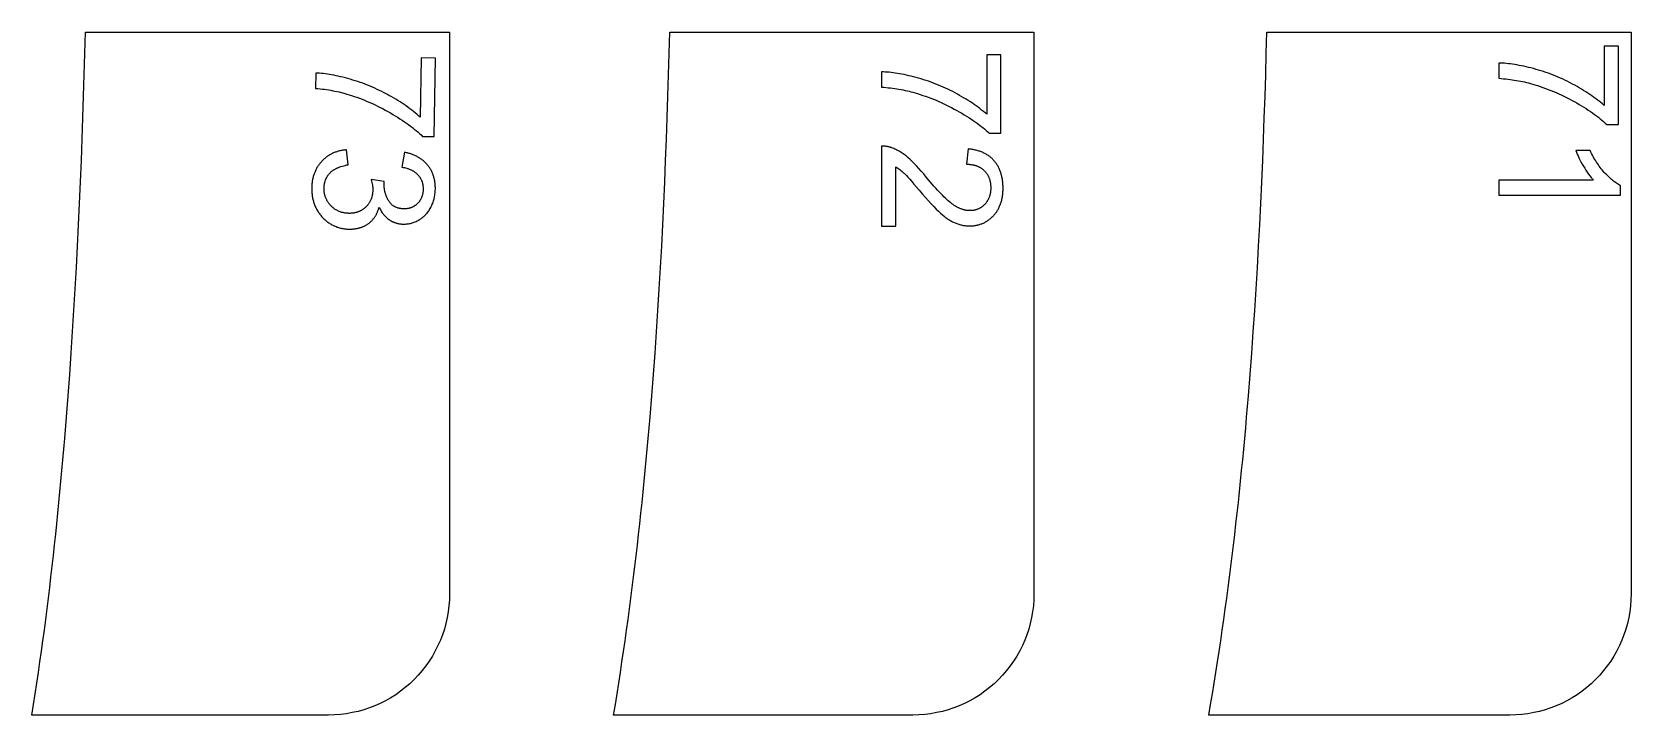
# Model space of a CAD drawing. Extents: x -16189 to 5251, y 3521 to 4024.
# Drawn here: x -15492 to -14832, y 3521 to 3803 of the extents above; entities that cross this region are included whole.
import ezdxf

# ---------------------------------------------------------------- set-up
doc = ezdxf.new("R2010")
doc.units = 0
doc.layers.add('LAYER_03', color=7, linetype='CONTINUOUS')

msp = doc.modelspace()

# ---------------------------------------------------------------- linework, layer by layer
at = {"layer": 'LAYER_03'}
for points in [[(-15369.98, 3521.11), (-15492.48, 3521.11), (-15491.79, 3525.49), (-15491.12, 3529.87), (-15490.46, 3534.26), (-15489.81, 3538.64), (-15489.18, 3543.02), (-15488.57, 3547.41), (-15487.97, 3551.79), (-15487.38, 3556.18), (-15486.81, 3560.57), (-15486.25, 3564.96), (-15485.7, 3569.35), (-15485.17, 3573.74), (-15484.65, 3578.13), (-15484.14, 3582.53), (-15483.65, 3586.92), (-15483.16, 3591.32), (-15482.69, 3595.71), (-15482.23, 3600.11), (-15481.79, 3604.51), (-15481.35, 3608.91), (-15480.93, 3613.31), (-15480.51, 3617.71), (-15480.11, 3622.11), (-15479.72, 3626.51), (-15478.96, 3635.32), (-15478.24, 3644.13), (-15477.56, 3652.94), (-15476.91, 3661.76), (-15476.29, 3670.58), (-15475.71, 3679.4), (-15475.16, 3688.22), (-15474.63, 3697.05), (-15474.14, 3705.88), (-15473.68, 3714.71), (-15473.24, 3723.54), (-15472.83, 3732.37), (-15472.45, 3741.21), (-15472.09, 3750.05), (-15471.75, 3758.89), (-15471.44, 3767.73), (-15471.15, 3776.57), (-15470.88, 3785.42), (-15470.62, 3794.27), (-15470.39, 3803.11), (-15319.98, 3803.11), (-15319.98, 3571.11, -0.414214)], [(-15128.58, 3521.11), (-15252.24, 3521.11), (-15251.51, 3525.49), (-15250.8, 3529.87), (-15250.1, 3534.25), (-15249.42, 3538.63), (-15248.76, 3543.01), (-15248.11, 3547.39), (-15247.47, 3551.77), (-15246.85, 3556.16), (-15246.25, 3560.55), (-15245.66, 3564.93), (-15245.08, 3569.32), (-15244.51, 3573.71), (-15243.96, 3578.1), (-15243.43, 3582.49), (-15242.9, 3586.89), (-15242.39, 3591.28), (-15241.89, 3595.68), (-15241.41, 3600.07), (-15240.93, 3604.47), (-15240.47, 3608.87), (-15240.02, 3613.27), (-15239.58, 3617.67), (-15239.15, 3622.07), (-15238.74, 3626.47), (-15238.33, 3630.87), (-15237.93, 3635.28), (-15237.55, 3639.68), (-15237.17, 3644.09), (-15236.45, 3652.9), (-15235.76, 3661.71), (-15235.11, 3670.53), (-15234.5, 3679.35), (-15233.92, 3688.18), (-15233.37, 3697.01), (-15232.86, 3705.84), (-15232.37, 3714.67), (-15231.92, 3723.5), (-15231.49, 3732.34), (-15231.1, 3741.18), (-15230.73, 3750.02), (-15230.38, 3758.87), (-15230.06, 3767.71), (-15229.76, 3776.56), (-15229.49, 3785.41), (-15229.23, 3794.26), (-15229, 3803.11), (-15078.58, 3803.11), (-15078.58, 3571.11, -0.414214)], [(-14881.95, 3521.11), (-15006.37, 3521.11), (-15005.62, 3525.49), (-15004.89, 3529.86), (-15004.17, 3534.24), (-15003.46, 3538.62), (-15002.77, 3543), (-15002.1, 3547.38), (-15001.44, 3551.76), (-15000.8, 3556.14), (-15000.17, 3560.53), (-14999.56, 3564.92), (-14998.96, 3569.3), (-14998.37, 3573.69), (-14997.8, 3578.08), (-14997.24, 3582.47), (-14996.7, 3586.86), (-14996.16, 3591.26), (-14995.64, 3595.65), (-14995.14, 3600.04), (-14994.65, 3604.44), (-14994.16, 3608.84), (-14993.7, 3613.24), (-14993.24, 3617.64), (-14992.79, 3622.04), (-14992.36, 3626.44), (-14991.94, 3630.84), (-14991.52, 3635.24), (-14991.12, 3639.65), (-14990.73, 3644.05), (-14990.35, 3648.46), (-14989.98, 3652.86), (-14989.27, 3661.68), (-14988.6, 3670.5), (-14987.97, 3679.32), (-14987.37, 3688.15), (-14986.81, 3696.98), (-14986.28, 3705.81), (-14985.78, 3714.64), (-14985.32, 3723.48), (-14984.89, 3732.32), (-14984.48, 3741.16), (-14984.11, 3750), (-14983.76, 3758.85), (-14983.43, 3767.7), (-14983.13, 3776.55), (-14982.86, 3785.4), (-14982.6, 3794.26), (-14982.37, 3803.11), (-14831.95, 3803.11), (-14831.95, 3571.11, -0.414214)]]:
    msp.add_lwpolyline(points, format="xyb", close=True, dxfattribs=at)
for points in [[(-15331.11, 3760.03), (-15326.34, 3759.94), (-15325.78, 3792.28), (-15331.67, 3792.39), (-15332.1, 3767.92), (-15332.76, 3768.51), (-15333.44, 3769.1), (-15334.15, 3769.69), (-15334.87, 3770.27), (-15335.61, 3770.85), (-15336.37, 3771.42), (-15337.15, 3771.99), (-15337.94, 3772.56), (-15338.76, 3773.12), (-15339.6, 3773.68), (-15340.45, 3774.23), (-15341.32, 3774.79), (-15342.22, 3775.33), (-15343.13, 3775.88), (-15344.06, 3776.42), (-15345.01, 3776.95), (-15345.97, 3777.48), (-15346.94, 3777.99), (-15347.91, 3778.49), (-15348.89, 3778.97), (-15349.87, 3779.44), (-15350.86, 3779.89), (-15351.85, 3780.33), (-15352.85, 3780.75), (-15353.85, 3781.16), (-15354.86, 3781.55), (-15355.87, 3781.93), (-15356.89, 3782.29), (-15357.91, 3782.64), (-15358.94, 3782.97), (-15359.97, 3783.29), (-15361, 3783.59), (-15362.03, 3783.88), (-15363.04, 3784.15), (-15364.03, 3784.4), (-15365.01, 3784.64), (-15365.96, 3784.85), (-15366.9, 3785.06), (-15367.81, 3785.24), (-15368.71, 3785.41), (-15369.59, 3785.56), (-15370.45, 3785.7), (-15371.29, 3785.82), (-15372.11, 3785.92), (-15372.91, 3786), (-15373.7, 3786.07), (-15374.46, 3786.12), (-15375.21, 3786.15), (-15375.32, 3779.85), (-15374.39, 3779.77), (-15373.47, 3779.67), (-15372.56, 3779.56), (-15371.67, 3779.45), (-15370.78, 3779.32), (-15369.9, 3779.19), (-15369.03, 3779.04), (-15368.17, 3778.88), (-15367.32, 3778.72), (-15366.47, 3778.54), (-15365.64, 3778.35), (-15364.82, 3778.15), (-15364.01, 3777.95), (-15363.2, 3777.73), (-15362.41, 3777.5), (-15360.52, 3776.91), (-15359.42, 3776.55), (-15358.32, 3776.17), (-15357.23, 3775.77), (-15356.14, 3775.36), (-15355.06, 3774.93), (-15353.98, 3774.48), (-15352.9, 3774.02), (-15351.83, 3773.54), (-15350.76, 3773.04), (-15349.7, 3772.53), (-15348.64, 3772), (-15347.58, 3771.46), (-15346.53, 3770.89), (-15345.48, 3770.31), (-15344.44, 3769.72), (-15343.41, 3769.11), (-15342.41, 3768.51), (-15341.43, 3767.9), (-15340.48, 3767.3), (-15339.56, 3766.69), (-15338.66, 3766.09), (-15337.78, 3765.48), (-15336.94, 3764.88), (-15336.12, 3764.27), (-15335.32, 3763.67), (-15334.56, 3763.06), (-15333.81, 3762.45), (-15333.1, 3761.85), (-15332.41, 3761.24), (-15331.75, 3760.63)], [(-15096.98, 3761.28), (-15092.21, 3761.28), (-15092.21, 3793.63), (-15098.11, 3793.63), (-15098.11, 3769.16), (-15098.78, 3769.74), (-15099.47, 3770.32), (-15100.19, 3770.89), (-15100.92, 3771.46), (-15101.67, 3772.02), (-15102.44, 3772.58), (-15103.23, 3773.14), (-15104.03, 3773.69), (-15104.86, 3774.24), (-15105.7, 3774.79), (-15106.57, 3775.33), (-15107.45, 3775.86), (-15108.36, 3776.4), (-15109.28, 3776.92), (-15110.22, 3777.45), (-15111.18, 3777.97), (-15112.15, 3778.48), (-15113.13, 3778.97), (-15114.11, 3779.45), (-15115.09, 3779.92), (-15116.08, 3780.37), (-15117.08, 3780.8), (-15118.08, 3781.22), (-15119.08, 3781.63), (-15120.09, 3782.02), (-15121.1, 3782.39), (-15122.12, 3782.75), (-15123.14, 3783.1), (-15124.17, 3783.43), (-15125.2, 3783.74), (-15126.24, 3784.04), (-15127.28, 3784.32), (-15128.32, 3784.59), (-15129.33, 3784.84), (-15130.33, 3785.08), (-15131.3, 3785.3), (-15132.26, 3785.5), (-15133.2, 3785.69), (-15134.12, 3785.86), (-15135.02, 3786.01), (-15135.9, 3786.15), (-15136.76, 3786.27), (-15137.6, 3786.37), (-15138.43, 3786.46), (-15139.23, 3786.53), (-15140.02, 3786.58), (-15140.78, 3786.62), (-15141.53, 3786.64), (-15141.53, 3780.34), (-15140.6, 3780.27), (-15139.68, 3780.19), (-15138.77, 3780.1), (-15137.87, 3780), (-15136.98, 3779.89), (-15136.1, 3779.77), (-15135.23, 3779.63), (-15134.36, 3779.49), (-15133.51, 3779.34), (-15132.66, 3779.18), (-15131.83, 3779), (-15131, 3778.82), (-15130.19, 3778.63), (-15129.38, 3778.42), (-15128.58, 3778.21), (-15126.68, 3777.66), (-15125.58, 3777.31), (-15124.47, 3776.95), (-15123.37, 3776.57), (-15122.28, 3776.18), (-15121.19, 3775.77), (-15120.1, 3775.34), (-15119.02, 3774.9), (-15117.94, 3774.43), (-15116.86, 3773.96), (-15115.79, 3773.46), (-15114.72, 3772.95), (-15113.65, 3772.42), (-15112.59, 3771.88), (-15111.53, 3771.32), (-15110.48, 3770.74), (-15109.44, 3770.16), (-15108.43, 3769.57), (-15107.44, 3768.98), (-15106.48, 3768.39), (-15105.54, 3767.8), (-15104.63, 3767.21), (-15103.75, 3766.62), (-15102.89, 3766.03), (-15102.06, 3765.44), (-15101.26, 3764.85), (-15100.48, 3764.26), (-15099.73, 3763.66), (-15099, 3763.07), (-15098.3, 3762.47), (-15097.63, 3761.88)], [(-14841.95, 3764.94), (-14837.17, 3764.94), (-14837.17, 3797.28), (-14843.07, 3797.28), (-14843.07, 3772.81), (-14843.74, 3773.39), (-14844.44, 3773.97), (-14845.15, 3774.54), (-14845.88, 3775.11), (-14846.63, 3775.68), (-14847.4, 3776.24), (-14848.19, 3776.8), (-14849, 3777.35), (-14849.82, 3777.9), (-14850.67, 3778.44), (-14851.53, 3778.98), (-14852.42, 3779.52), (-14853.32, 3780.05), (-14854.24, 3780.58), (-14855.18, 3781.1), (-14856.14, 3781.62), (-14857.11, 3782.13), (-14858.09, 3782.63), (-14859.07, 3783.11), (-14860.05, 3783.57), (-14861.05, 3784.02), (-14862.04, 3784.46), (-14863.04, 3784.88), (-14864.04, 3785.28), (-14865.05, 3785.67), (-14866.07, 3786.05), (-14867.08, 3786.41), (-14868.11, 3786.75), (-14869.13, 3787.08), (-14870.17, 3787.4), (-14871.2, 3787.69), (-14872.25, 3787.98), (-14873.28, 3788.25), (-14874.29, 3788.5), (-14875.29, 3788.74), (-14876.27, 3788.96), (-14877.22, 3789.16), (-14878.16, 3789.34), (-14879.08, 3789.51), (-14879.98, 3789.67), (-14880.86, 3789.8), (-14881.72, 3789.92), (-14882.57, 3790.03), (-14883.39, 3790.11), (-14884.19, 3790.18), (-14884.98, 3790.24), (-14885.75, 3790.28), (-14886.49, 3790.3), (-14886.49, 3783.99), (-14885.56, 3783.92), (-14884.64, 3783.84), (-14883.73, 3783.75), (-14882.83, 3783.65), (-14881.94, 3783.54), (-14881.06, 3783.42), (-14880.19, 3783.29), (-14879.33, 3783.15), (-14878.47, 3783), (-14877.63, 3782.83), (-14876.79, 3782.66), (-14875.97, 3782.48), (-14875.15, 3782.28), (-14874.34, 3782.08), (-14873.54, 3781.86), (-14871.65, 3781.31), (-14870.54, 3780.97), (-14869.44, 3780.61), (-14868.34, 3780.23), (-14867.24, 3779.83), (-14866.15, 3779.42), (-14865.06, 3779), (-14863.98, 3778.55), (-14862.9, 3778.09), (-14861.82, 3777.61), (-14860.75, 3777.12), (-14859.68, 3776.61), (-14858.62, 3776.08), (-14857.55, 3775.54), (-14856.5, 3774.97), (-14855.44, 3774.4), (-14854.4, 3773.81), (-14853.39, 3773.22), (-14852.4, 3772.64), (-14851.44, 3772.05), (-14850.51, 3771.46), (-14849.6, 3770.87), (-14848.72, 3770.28), (-14847.86, 3769.69), (-14847.03, 3769.1), (-14846.22, 3768.51), (-14845.45, 3767.91), (-14844.69, 3767.32), (-14843.97, 3766.73), (-14843.27, 3766.13), (-14842.59, 3765.54)], [(-15362.57, 3754.47), (-15362.95, 3754.44), (-15363.34, 3754.39), (-15363.72, 3754.34), (-15364.09, 3754.29), (-15364.46, 3754.22), (-15364.83, 3754.15), (-15365.19, 3754.07), (-15365.55, 3753.98), (-15365.9, 3753.89), (-15366.25, 3753.79), (-15366.6, 3753.68), (-15366.93, 3753.56), (-15367.27, 3753.44), (-15367.6, 3753.31), (-15367.93, 3753.17), (-15368.25, 3753.02), (-15368.57, 3752.87), (-15368.88, 3752.71), (-15369.19, 3752.54), (-15369.5, 3752.37), (-15369.8, 3752.18), (-15370.09, 3751.99), (-15370.38, 3751.8), (-15370.67, 3751.59), (-15370.95, 3751.38), (-15371.23, 3751.16), (-15371.5, 3750.93), (-15371.77, 3750.7), (-15372.04, 3750.46), (-15372.3, 3750.21), (-15372.56, 3749.95), (-15372.81, 3749.69), (-15373.05, 3749.42), (-15373.29, 3749.15), (-15373.52, 3748.87), (-15373.75, 3748.58), (-15373.96, 3748.3), (-15374.17, 3748), (-15374.37, 3747.71), (-15374.56, 3747.41), (-15374.75, 3747.1), (-15374.93, 3746.79), (-15375.1, 3746.48), (-15375.26, 3746.16), (-15375.41, 3745.84), (-15375.56, 3745.51), (-15375.7, 3745.17), (-15375.83, 3744.84), (-15375.96, 3744.5), (-15376.07, 3744.15), (-15376.18, 3743.8), (-15376.29, 3743.45), (-15376.38, 3743.09), (-15376.47, 3742.72), (-15376.55, 3742.35), (-15376.62, 3741.98), (-15376.68, 3741.6), (-15376.74, 3741.22), (-15376.79, 3740.83), (-15376.83, 3740.44), (-15376.86, 3740.05), (-15376.89, 3739.65), (-15376.91, 3739.24), (-15376.92, 3738.84), (-15376.92, 3738.38), (-15376.91, 3737.93), (-15376.9, 3737.49), (-15376.88, 3737.05), (-15376.84, 3736.62), (-15376.8, 3736.19), (-15376.75, 3735.76), (-15376.69, 3735.34), (-15376.62, 3734.93), (-15376.55, 3734.52), (-15376.46, 3734.11), (-15376.37, 3733.71), (-15376.26, 3733.31), (-15376.15, 3732.92), (-15376.03, 3732.54), (-15375.9, 3732.15), (-15375.76, 3731.78), (-15375.61, 3731.4), (-15375.45, 3731.04), (-15375.28, 3730.67), (-15375.11, 3730.32), (-15374.92, 3729.96), (-15374.73, 3729.61), (-15374.52, 3729.27), (-15374.31, 3728.93), (-15374.09, 3728.6), (-15373.86, 3728.27), (-15373.62, 3727.94), (-15373.37, 3727.62), (-15373.12, 3727.31), (-15372.85, 3727), (-15372.58, 3726.69), (-15372.3, 3726.39), (-15372.01, 3726.11), (-15371.72, 3725.83), (-15371.43, 3725.55), (-15371.13, 3725.29), (-15370.83, 3725.04), (-15370.52, 3724.8), (-15370.21, 3724.56), (-15369.9, 3724.34), (-15369.58, 3724.12), (-15369.26, 3723.92), (-15368.94, 3723.72), (-15368.61, 3723.53), (-15368.27, 3723.36), (-15367.93, 3723.19), (-15367.59, 3723.03), (-15367.25, 3722.88), (-15366.9, 3722.74), (-15366.54, 3722.6), (-15366.18, 3722.48), (-15365.82, 3722.37), (-15365.45, 3722.26), (-15365.08, 3722.17), (-15364.71, 3722.08), (-15364.33, 3722.01), (-15363.95, 3721.94), (-15363.56, 3721.88), (-15363.17, 3721.83), (-15362.78, 3721.79), (-15362.38, 3721.76), (-15361.97, 3721.74), (-15361.57, 3721.73), (-15360.97, 3721.73), (-15360.38, 3721.75), (-15360.09, 3721.76), (-15359.81, 3721.78), (-15359.53, 3721.81), (-15359.25, 3721.84), (-15358.97, 3721.88), (-15358.7, 3721.92), (-15358.43, 3721.96), (-15358.16, 3722.02), (-15357.9, 3722.07), (-15357.64, 3722.13), (-15357.38, 3722.2), (-15357.12, 3722.27), (-15356.87, 3722.34), (-15356.62, 3722.42), (-15356.38, 3722.5), (-15356.13, 3722.59), (-15355.9, 3722.69), (-15355.66, 3722.79), (-15355.43, 3722.89), (-15355.2, 3723), (-15354.97, 3723.11), (-15354.74, 3723.23), (-15354.52, 3723.35), (-15354.31, 3723.48), (-15354.09, 3723.62), (-15353.88, 3723.75), (-15353.67, 3723.9), (-15353.47, 3724.04), (-15353.26, 3724.19), (-15353.07, 3724.35), (-15352.87, 3724.51), (-15352.68, 3724.67), (-15352.5, 3724.84), (-15352.32, 3725.01), (-15352.14, 3725.19), (-15351.97, 3725.37), (-15351.8, 3725.55), (-15351.64, 3725.74), (-15351.48, 3725.93), (-15351.32, 3726.12), (-15351.17, 3726.32), (-15351.02, 3726.53), (-15350.88, 3726.73), (-15350.74, 3726.94), (-15350.61, 3727.16), (-15350.48, 3727.38), (-15350.35, 3727.6), (-15350.23, 3727.83), (-15350.11, 3728.06), (-15350, 3728.29), (-15349.89, 3728.53), (-15349.79, 3728.77), (-15349.69, 3729.02), (-15349.59, 3729.27), (-15349.5, 3729.52), (-15349.41, 3729.78), (-15349.33, 3730.04), (-15349.25, 3730.31), (-15349.17, 3730.58), (-15349.1, 3730.85), (-15348.91, 3730.43), (-15348.71, 3730.02), (-15348.5, 3729.62), (-15348.28, 3729.24), (-15348.05, 3728.87), (-15347.81, 3728.51), (-15347.57, 3728.16), (-15347.44, 3728), (-15347.31, 3727.83), (-15347.18, 3727.67), (-15347.05, 3727.51), (-15346.92, 3727.36), (-15346.78, 3727.2), (-15346.64, 3727.06), (-15346.5, 3726.91), (-15346.36, 3726.77), (-15346.21, 3726.63), (-15346.06, 3726.49), (-15345.91, 3726.36), (-15345.76, 3726.23), (-15345.61, 3726.11), (-15345.45, 3725.98), (-15345.29, 3725.86), (-15345.13, 3725.75), (-15344.97, 3725.63), (-15344.8, 3725.52), (-15344.64, 3725.42), (-15344.47, 3725.31), (-15344.3, 3725.21), (-15344.13, 3725.12), (-15343.96, 3725.03), (-15343.79, 3724.94), (-15343.61, 3724.85), (-15343.44, 3724.77), (-15343.26, 3724.69), (-15343.09, 3724.61), (-15342.91, 3724.54), (-15342.73, 3724.47), (-15342.55, 3724.4), (-15342.37, 3724.34), (-15342.19, 3724.28), (-15342, 3724.23), (-15341.82, 3724.17), (-15341.63, 3724.12), (-15341.44, 3724.08), (-15341.26, 3724.04), (-15341.07, 3724), (-15340.87, 3723.96), (-15340.68, 3723.93), (-15340.49, 3723.9), (-15340.29, 3723.87), (-15340.1, 3723.85), (-15339.9, 3723.83), (-15339.5, 3723.81), (-15339.1, 3723.79), (-15338.68, 3723.79), (-15338.26, 3723.81), (-15337.84, 3723.84), (-15337.42, 3723.88), (-15337.01, 3723.93), (-15336.59, 3724.01), (-15336.19, 3724.09), (-15335.78, 3724.19), (-15335.38, 3724.31), (-15334.98, 3724.43), (-15334.58, 3724.58), (-15334.18, 3724.73), (-15333.79, 3724.9), (-15333.4, 3725.09), (-15333.01, 3725.29), (-15332.63, 3725.5), (-15332.44, 3725.62), (-15332.25, 3725.73), (-15332.07, 3725.85), (-15331.88, 3725.97), (-15331.7, 3726.1), (-15331.52, 3726.23), (-15331.35, 3726.36), (-15331.17, 3726.49), (-15331, 3726.63), (-15330.84, 3726.77), (-15330.67, 3726.92), (-15330.51, 3727.06), (-15330.35, 3727.21), (-15330.19, 3727.37), (-15330.03, 3727.52), (-15329.88, 3727.68), (-15329.73, 3727.85), (-15329.58, 3728.02), (-15329.43, 3728.19), (-15329.29, 3728.36), (-15329.01, 3728.71), (-15328.74, 3729.08), (-15328.47, 3729.46), (-15328.22, 3729.86), (-15327.98, 3730.27), (-15327.75, 3730.69), (-15327.53, 3731.12), (-15327.32, 3731.55), (-15327.13, 3731.99), (-15326.95, 3732.43), (-15326.79, 3732.88), (-15326.63, 3733.34), (-15326.5, 3733.8), (-15326.37, 3734.27), (-15326.26, 3734.74), (-15326.16, 3735.22), (-15326.08, 3735.7), (-15326.01, 3736.18), (-15325.95, 3736.68), (-15325.91, 3737.18), (-15325.88, 3737.68), (-15325.86, 3738.19), (-15325.86, 3738.56), (-15325.86, 3738.92), (-15325.87, 3739.28), (-15325.89, 3739.64), (-15325.92, 3739.99), (-15325.95, 3740.34), (-15325.98, 3740.69), (-15326.03, 3741.03), (-15326.08, 3741.37), (-15326.13, 3741.71), (-15326.2, 3742.04), (-15326.27, 3742.37), (-15326.35, 3742.69), (-15326.43, 3743.01), (-15326.52, 3743.33), (-15326.62, 3743.65), (-15326.72, 3743.96), (-15326.83, 3744.26), (-15326.95, 3744.56), (-15327.07, 3744.86), (-15327.2, 3745.16), (-15327.34, 3745.45), (-15327.48, 3745.74), (-15327.64, 3746.02), (-15327.79, 3746.3), (-15327.96, 3746.58), (-15328.13, 3746.85), (-15328.31, 3747.12), (-15328.49, 3747.39), (-15328.68, 3747.65), (-15328.88, 3747.91), (-15329.08, 3748.16), (-15329.29, 3748.41), (-15329.51, 3748.66), (-15329.73, 3748.9), (-15329.96, 3749.13), (-15330.19, 3749.36), (-15330.43, 3749.58), (-15330.67, 3749.8), (-15330.92, 3750.01), (-15331.17, 3750.22), (-15331.43, 3750.42), (-15331.7, 3750.61), (-15331.97, 3750.8), (-15332.25, 3750.99), (-15332.53, 3751.16), (-15332.82, 3751.34), (-15333.11, 3751.5), (-15333.41, 3751.67), (-15333.71, 3751.82), (-15334.02, 3751.97), (-15334.34, 3752.12), (-15334.66, 3752.26), (-15334.99, 3752.4), (-15335.32, 3752.52), (-15335.65, 3752.65), (-15336, 3752.77), (-15336.35, 3752.88), (-15336.7, 3752.99), (-15337.06, 3753.09), (-15337.42, 3753.18), (-15337.79, 3753.28), (-15338.55, 3753.44), (-15339.75, 3747.33), (-15339.2, 3747.22), (-15338.66, 3747.11), (-15338.15, 3746.98), (-15337.65, 3746.84), (-15337.41, 3746.77), (-15337.17, 3746.69), (-15336.93, 3746.61), (-15336.7, 3746.52), (-15336.48, 3746.43), (-15336.26, 3746.34), (-15336.04, 3746.25), (-15335.83, 3746.15), (-15335.63, 3746.05), (-15335.42, 3745.94), (-15335.22, 3745.84), (-15335.03, 3745.73), (-15334.84, 3745.61), (-15334.66, 3745.49), (-15334.48, 3745.37), (-15334.3, 3745.25), (-15334.13, 3745.12), (-15333.96, 3744.99), (-15333.8, 3744.86), (-15333.64, 3744.72), (-15333.49, 3744.58), (-15333.34, 3744.44), (-15333.2, 3744.29), (-15333.06, 3744.14), (-15332.92, 3743.99), (-15332.79, 3743.83), (-15332.66, 3743.68), (-15332.54, 3743.52), (-15332.42, 3743.36), (-15332.31, 3743.19), (-15332.2, 3743.02), (-15332.09, 3742.86), (-15331.99, 3742.69), (-15331.9, 3742.51), (-15331.81, 3742.34), (-15331.72, 3742.16), (-15331.64, 3741.98), (-15331.56, 3741.8), (-15331.48, 3741.61), (-15331.41, 3741.43), (-15331.35, 3741.24), (-15331.29, 3741.05), (-15331.23, 3740.86), (-15331.18, 3740.66), (-15331.14, 3740.46), (-15331.09, 3740.26), (-15331.05, 3740.06), (-15331.02, 3739.86), (-15330.99, 3739.65), (-15330.97, 3739.44), (-15330.95, 3739.23), (-15330.93, 3739.01), (-15330.92, 3738.8), (-15330.91, 3738.58), (-15330.91, 3738.36), (-15330.91, 3738.14), (-15330.92, 3737.91), (-15330.93, 3737.69), (-15330.94, 3737.47), (-15330.96, 3737.26), (-15330.98, 3737.04), (-15331.01, 3736.83), (-15331.04, 3736.62), (-15331.08, 3736.42), (-15331.12, 3736.21), (-15331.16, 3736.01), (-15331.21, 3735.82), (-15331.27, 3735.62), (-15331.32, 3735.43), (-15331.38, 3735.24), (-15331.45, 3735.05), (-15331.52, 3734.87), (-15331.6, 3734.69), (-15331.67, 3734.51), (-15331.76, 3734.33), (-15331.84, 3734.16), (-15331.94, 3733.99), (-15332.03, 3733.82), (-15332.13, 3733.65), (-15332.24, 3733.49), (-15332.35, 3733.33), (-15332.46, 3733.17), (-15332.58, 3733.02), (-15332.7, 3732.86), (-15332.82, 3732.71), (-15332.95, 3732.57), (-15333.09, 3732.42), (-15333.23, 3732.28), (-15333.37, 3732.14), (-15333.51, 3732.01), (-15333.66, 3731.88), (-15333.81, 3731.76), (-15333.96, 3731.64), (-15334.11, 3731.52), (-15334.27, 3731.41), (-15334.42, 3731.3), (-15334.58, 3731.2), (-15334.75, 3731.1), (-15334.91, 3731.01), (-15335.08, 3730.92), (-15335.24, 3730.84), (-15335.41, 3730.76), (-15335.59, 3730.68), (-15335.76, 3730.61), (-15335.94, 3730.55), (-15336.12, 3730.48), (-15336.3, 3730.43), (-15336.48, 3730.38), (-15336.67, 3730.33), (-15336.86, 3730.28), (-15337.05, 3730.24), (-15337.24, 3730.21), (-15337.43, 3730.18), (-15337.63, 3730.15), (-15337.83, 3730.13), (-15338.03, 3730.12), (-15338.23, 3730.1), (-15338.44, 3730.1), (-15338.65, 3730.09), (-15338.86, 3730.1), (-15339.12, 3730.1), (-15339.38, 3730.12), (-15339.63, 3730.14), (-15339.89, 3730.16), (-15340.13, 3730.19), (-15340.37, 3730.23), (-15340.61, 3730.28), (-15340.84, 3730.33), (-15341.07, 3730.38), (-15341.3, 3730.44), (-15341.52, 3730.51), (-15341.73, 3730.59), (-15341.94, 3730.67), (-15342.15, 3730.75), (-15342.35, 3730.84), (-15342.55, 3730.94), (-15342.74, 3731.05), (-15342.93, 3731.16), (-15343.11, 3731.27), (-15343.29, 3731.4), (-15343.47, 3731.53), (-15343.64, 3731.66), (-15343.81, 3731.8), (-15343.97, 3731.95), (-15344.13, 3732.1), (-15344.28, 3732.26), (-15344.43, 3732.42), (-15344.57, 3732.6), (-15344.71, 3732.77), (-15344.85, 3732.96), (-15344.98, 3733.14), (-15345.11, 3733.34), (-15345.23, 3733.54), (-15345.35, 3733.74), (-15345.46, 3733.94), (-15345.57, 3734.14), (-15345.68, 3734.35), (-15345.78, 3734.56), (-15345.88, 3734.76), (-15345.97, 3734.97), (-15346.06, 3735.18), (-15346.15, 3735.39), (-15346.23, 3735.61), (-15346.31, 3735.82), (-15346.38, 3736.04), (-15346.45, 3736.26), (-15346.52, 3736.48), (-15346.58, 3736.7), (-15346.64, 3736.92), (-15346.69, 3737.14), (-15346.74, 3737.37), (-15346.79, 3737.6), (-15346.83, 3737.82), (-15346.87, 3738.05), (-15346.9, 3738.28), (-15346.93, 3738.52), (-15346.96, 3738.75), (-15346.98, 3738.99), (-15347.01, 3739.46), (-15347.03, 3739.94), (-15347.03, 3740.43), (-15347.02, 3740.53), (-15347.02, 3740.63), (-15347, 3740.86), (-15346.98, 3741.13), (-15346.94, 3741.42), (-15352.31, 3742.19), (-15352.17, 3741.55), (-15352.04, 3740.94), (-15351.93, 3740.36), (-15351.84, 3739.81), (-15351.78, 3739.28), (-15351.75, 3739.02), (-15351.74, 3738.78), (-15351.72, 3738.53), (-15351.71, 3738.3), (-15351.71, 3738.07), (-15351.71, 3737.85), (-15351.72, 3737.59), (-15351.73, 3737.33), (-15351.75, 3737.07), (-15351.77, 3736.81), (-15351.8, 3736.56), (-15351.83, 3736.31), (-15351.87, 3736.06), (-15351.92, 3735.82), (-15351.97, 3735.58), (-15352.02, 3735.34), (-15352.08, 3735.11), (-15352.15, 3734.87), (-15352.22, 3734.65), (-15352.29, 3734.42), (-15352.37, 3734.2), (-15352.46, 3733.98), (-15352.55, 3733.76), (-15352.65, 3733.55), (-15352.75, 3733.34), (-15352.86, 3733.13), (-15352.98, 3732.93), (-15353.09, 3732.73), (-15353.22, 3732.53), (-15353.35, 3732.33), (-15353.48, 3732.14), (-15353.62, 3731.95), (-15353.77, 3731.77), (-15353.92, 3731.58), (-15354.07, 3731.4), (-15354.24, 3731.22), (-15354.4, 3731.05), (-15354.57, 3730.88), (-15354.75, 3730.71), (-15354.93, 3730.55), (-15355.11, 3730.4), (-15355.29, 3730.25), (-15355.48, 3730.1), (-15355.67, 3729.96), (-15355.86, 3729.83), (-15356.06, 3729.7), (-15356.26, 3729.57), (-15356.46, 3729.46), (-15356.66, 3729.34), (-15356.87, 3729.24), (-15357.08, 3729.14), (-15357.29, 3729.04), (-15357.51, 3728.95), (-15357.72, 3728.86), (-15357.94, 3728.78), (-15358.17, 3728.71), (-15358.39, 3728.64), (-15358.62, 3728.58), (-15358.86, 3728.52), (-15359.09, 3728.47), (-15359.33, 3728.42), (-15359.57, 3728.38), (-15359.81, 3728.34), (-15360.06, 3728.31), (-15360.31, 3728.29), (-15360.56, 3728.27), (-15360.81, 3728.25), (-15361.07, 3728.24), (-15361.33, 3728.24), (-15361.59, 3728.24), (-15361.87, 3728.25), (-15362.14, 3728.26), (-15362.41, 3728.28), (-15362.68, 3728.31), (-15362.94, 3728.34), (-15363.2, 3728.37), (-15363.46, 3728.42), (-15363.71, 3728.46), (-15363.97, 3728.52), (-15364.21, 3728.58), (-15364.46, 3728.64), (-15364.7, 3728.71), (-15364.95, 3728.79), (-15365.18, 3728.87), (-15365.42, 3728.96), (-15365.65, 3729.06), (-15365.88, 3729.16), (-15366.11, 3729.26), (-15366.33, 3729.37), (-15366.55, 3729.49), (-15366.77, 3729.62), (-15366.98, 3729.74), (-15367.19, 3729.88), (-15367.4, 3730.02), (-15367.61, 3730.17), (-15367.81, 3730.32), (-15368.01, 3730.48), (-15368.21, 3730.64), (-15368.4, 3730.81), (-15368.59, 3730.98), (-15368.78, 3731.16), (-15368.97, 3731.35), (-15369.15, 3731.54), (-15369.32, 3731.74), (-15369.49, 3731.93), (-15369.66, 3732.13), (-15369.82, 3732.33), (-15369.97, 3732.53), (-15370.11, 3732.74), (-15370.25, 3732.95), (-15370.39, 3733.16), (-15370.51, 3733.37), (-15370.64, 3733.59), (-15370.75, 3733.81), (-15370.86, 3734.03), (-15370.97, 3734.25), (-15371.07, 3734.48), (-15371.16, 3734.71), (-15371.25, 3734.94), (-15371.33, 3735.17), (-15371.4, 3735.41), (-15371.47, 3735.65), (-15371.53, 3735.89), (-15371.59, 3736.13), (-15371.64, 3736.38), (-15371.69, 3736.63), (-15371.73, 3736.88), (-15371.76, 3737.14), (-15371.79, 3737.39), (-15371.81, 3737.65), (-15371.83, 3737.91), (-15371.84, 3738.18), (-15371.84, 3738.44), (-15371.84, 3738.71), (-15371.83, 3738.94), (-15371.82, 3739.16), (-15371.81, 3739.39), (-15371.79, 3739.61), (-15371.76, 3739.82), (-15371.74, 3740.04), (-15371.7, 3740.25), (-15371.67, 3740.46), (-15371.62, 3740.67), (-15371.58, 3740.88), (-15371.53, 3741.08), (-15371.47, 3741.29), (-15371.41, 3741.49), (-15371.35, 3741.68), (-15371.28, 3741.88), (-15371.21, 3742.07), (-15371.13, 3742.26), (-15371.05, 3742.45), (-15370.96, 3742.64), (-15370.87, 3742.82), (-15370.77, 3743.01), (-15370.67, 3743.18), (-15370.57, 3743.36), (-15370.46, 3743.54), (-15370.35, 3743.71), (-15370.23, 3743.88), (-15370.11, 3744.05), (-15369.98, 3744.22), (-15369.85, 3744.38), (-15369.72, 3744.54), (-15369.58, 3744.7), (-15369.43, 3744.86), (-15369.28, 3745.01), (-15369.13, 3745.16), (-15368.97, 3745.31), (-15368.8, 3745.46), (-15368.63, 3745.6), (-15368.45, 3745.74), (-15368.27, 3745.88), (-15368.08, 3746.01), (-15367.88, 3746.14), (-15367.68, 3746.27), (-15367.48, 3746.4), (-15367.27, 3746.52), (-15367.05, 3746.64), (-15366.83, 3746.75), (-15366.6, 3746.86), (-15366.37, 3746.97), (-15366.13, 3747.08), (-15365.88, 3747.18), (-15365.63, 3747.29), (-15365.37, 3747.38), (-15364.84, 3747.57), (-15364.29, 3747.74), (-15363.72, 3747.91), (-15363.12, 3748.06), (-15362.5, 3748.2), (-15361.86, 3748.32)], [(-15141.53, 3756), (-15141.53, 3722.97), (-15135.63, 3722.97), (-15135.63, 3747.48), (-15135.21, 3747.22), (-15134.8, 3746.93), (-15134.38, 3746.64), (-15133.97, 3746.32), (-15133.55, 3745.99), (-15133.14, 3745.64), (-15132.72, 3745.27), (-15132.31, 3744.89), (-15132.09, 3744.68), (-15131.85, 3744.44), (-15131.3, 3743.86), (-15130.65, 3743.16), (-15129.91, 3742.33), (-15129.08, 3741.39), (-15128.15, 3740.31), (-15126.02, 3737.8), (-15124.66, 3736.21), (-15123.37, 3734.73), (-15122.16, 3733.37), (-15121.03, 3732.13), (-15119.97, 3731.01), (-15118.98, 3730), (-15118.07, 3729.11), (-15117.23, 3728.34), (-15116.43, 3727.66), (-15115.64, 3727.02), (-15115.25, 3726.72), (-15114.87, 3726.44), (-15114.48, 3726.16), (-15114.1, 3725.9), (-15113.72, 3725.65), (-15113.34, 3725.42), (-15112.97, 3725.19), (-15112.59, 3724.98), (-15112.22, 3724.79), (-15111.86, 3724.6), (-15111.49, 3724.43), (-15111.13, 3724.27), (-15110.76, 3724.12), (-15110.4, 3723.98), (-15110.04, 3723.85), (-15109.67, 3723.73), (-15109.31, 3723.62), (-15108.94, 3723.52), (-15108.57, 3723.43), (-15108.2, 3723.35), (-15107.83, 3723.28), (-15107.46, 3723.21), (-15107.09, 3723.16), (-15106.72, 3723.12), (-15106.35, 3723.09), (-15105.98, 3723.06), (-15105.6, 3723.05), (-15105.23, 3723.04), (-15104.86, 3723.05), (-15104.5, 3723.06), (-15104.14, 3723.08), (-15103.79, 3723.11), (-15103.43, 3723.14), (-15103.09, 3723.19), (-15102.74, 3723.24), (-15102.4, 3723.3), (-15102.06, 3723.37), (-15101.73, 3723.45), (-15101.4, 3723.54), (-15101.08, 3723.63), (-15100.75, 3723.73), (-15100.44, 3723.84), (-15100.12, 3723.96), (-15099.81, 3724.09), (-15099.5, 3724.23), (-15099.2, 3724.37), (-15098.9, 3724.52), (-15098.6, 3724.68), (-15098.31, 3724.85), (-15098.02, 3725.02), (-15097.74, 3725.21), (-15097.46, 3725.4), (-15097.18, 3725.6), (-15096.91, 3725.81), (-15096.64, 3726.03), (-15096.37, 3726.25), (-15096.11, 3726.49), (-15095.85, 3726.73), (-15095.6, 3726.98), (-15095.35, 3727.23), (-15095.1, 3727.5), (-15094.86, 3727.77), (-15094.63, 3728.05), (-15094.41, 3728.33), (-15094.2, 3728.62), (-15093.99, 3728.91), (-15093.79, 3729.21), (-15093.6, 3729.52), (-15093.42, 3729.83), (-15093.24, 3730.15), (-15093.08, 3730.47), (-15092.92, 3730.8), (-15092.76, 3731.14), (-15092.62, 3731.48), (-15092.48, 3731.82), (-15092.35, 3732.18), (-15092.23, 3732.54), (-15092.12, 3732.9), (-15092.02, 3733.27), (-15091.92, 3733.65), (-15091.83, 3734.03), (-15091.75, 3734.42), (-15091.67, 3734.81), (-15091.61, 3735.21), (-15091.55, 3735.62), (-15091.5, 3736.03), (-15091.46, 3736.44), (-15091.42, 3736.87), (-15091.39, 3737.3), (-15091.37, 3737.73), (-15091.36, 3738.17), (-15091.36, 3738.62), (-15091.37, 3739.5), (-15091.39, 3739.93), (-15091.42, 3740.35), (-15091.45, 3740.77), (-15091.49, 3741.19), (-15091.53, 3741.6), (-15091.59, 3742), (-15091.65, 3742.4), (-15091.72, 3742.79), (-15091.79, 3743.17), (-15091.88, 3743.55), (-15091.97, 3743.93), (-15092.07, 3744.3), (-15092.17, 3744.66), (-15092.28, 3745.02), (-15092.4, 3745.37), (-15092.53, 3745.72), (-15092.66, 3746.06), (-15092.8, 3746.39), (-15092.95, 3746.72), (-15093.11, 3747.04), (-15093.27, 3747.36), (-15093.44, 3747.67), (-15093.61, 3747.98), (-15093.8, 3748.28), (-15093.99, 3748.58), (-15094.19, 3748.87), (-15094.39, 3749.15), (-15094.61, 3749.43), (-15094.83, 3749.7), (-15095.06, 3749.97), (-15095.29, 3750.23), (-15095.53, 3750.48), (-15095.78, 3750.73), (-15096.03, 3750.97), (-15096.29, 3751.2), (-15096.56, 3751.43), (-15096.83, 3751.65), (-15097.11, 3751.86), (-15097.4, 3752.06), (-15097.69, 3752.26), (-15097.99, 3752.45), (-15098.3, 3752.63), (-15098.61, 3752.81), (-15098.93, 3752.98), (-15099.26, 3753.14), (-15099.59, 3753.3), (-15099.93, 3753.45), (-15100.28, 3753.59), (-15100.63, 3753.72), (-15100.99, 3753.85), (-15101.36, 3753.97), (-15101.73, 3754.09), (-15102.11, 3754.19), (-15102.49, 3754.29), (-15102.88, 3754.39), (-15103.28, 3754.47), (-15103.69, 3754.55), (-15104.1, 3754.62), (-15104.52, 3754.69), (-15104.94, 3754.75), (-15105.37, 3754.8), (-15105.81, 3754.84), (-15106.46, 3748.54), (-15106.16, 3748.53), (-15105.88, 3748.52), (-15105.59, 3748.51), (-15105.31, 3748.49), (-15105.04, 3748.46), (-15104.76, 3748.43), (-15104.5, 3748.4), (-15104.23, 3748.36), (-15103.97, 3748.31), (-15103.72, 3748.26), (-15103.46, 3748.2), (-15103.22, 3748.14), (-15102.97, 3748.08), (-15102.73, 3748), (-15102.5, 3747.93), (-15102.26, 3747.85), (-15102.04, 3747.76), (-15101.81, 3747.67), (-15101.59, 3747.57), (-15101.38, 3747.47), (-15101.16, 3747.36), (-15100.96, 3747.25), (-15100.75, 3747.13), (-15100.55, 3747.01), (-15100.36, 3746.88), (-15100.16, 3746.75), (-15099.98, 3746.61), (-15099.79, 3746.47), (-15099.61, 3746.32), (-15099.44, 3746.17), (-15099.26, 3746.01), (-15099.09, 3745.84), (-15098.93, 3745.68), (-15098.77, 3745.5), (-15098.62, 3745.33), (-15098.47, 3745.15), (-15098.33, 3744.97), (-15098.19, 3744.78), (-15098.06, 3744.6), (-15097.93, 3744.4), (-15097.81, 3744.21), (-15097.69, 3744.01), (-15097.58, 3743.81), (-15097.47, 3743.6), (-15097.37, 3743.39), (-15097.28, 3743.18), (-15097.19, 3742.96), (-15097.1, 3742.74), (-15097.02, 3742.52), (-15096.95, 3742.29), (-15096.87, 3742.06), (-15096.81, 3741.83), (-15096.75, 3741.59), (-15096.7, 3741.35), (-15096.65, 3741.11), (-15096.6, 3740.86), (-15096.56, 3740.61), (-15096.53, 3740.35), (-15096.5, 3740.1), (-15096.48, 3739.83), (-15096.46, 3739.57), (-15096.45, 3739.3), (-15096.44, 3739.03), (-15096.44, 3738.75), (-15096.44, 3738.49), (-15096.45, 3738.24), (-15096.46, 3737.98), (-15096.48, 3737.73), (-15096.5, 3737.48), (-15096.52, 3737.24), (-15096.56, 3737), (-15096.59, 3736.76), (-15096.63, 3736.52), (-15096.68, 3736.29), (-15096.73, 3736.06), (-15096.79, 3735.83), (-15096.85, 3735.61), (-15096.92, 3735.39), (-15096.99, 3735.17), (-15097.06, 3734.96), (-15097.14, 3734.75), (-15097.23, 3734.54), (-15097.32, 3734.33), (-15097.41, 3734.13), (-15097.52, 3733.93), (-15097.62, 3733.74), (-15097.73, 3733.55), (-15097.85, 3733.36), (-15097.97, 3733.17), (-15098.09, 3732.99), (-15098.22, 3732.81), (-15098.35, 3732.63), (-15098.49, 3732.46), (-15098.64, 3732.29), (-15098.79, 3732.12), (-15098.94, 3731.95), (-15099.1, 3731.79), (-15099.26, 3731.64), (-15099.42, 3731.49), (-15099.59, 3731.34), (-15099.75, 3731.2), (-15099.92, 3731.07), (-15100.09, 3730.94), (-15100.27, 3730.81), (-15100.44, 3730.69), (-15100.62, 3730.58), (-15100.8, 3730.47), (-15100.98, 3730.37), (-15101.17, 3730.27), (-15101.35, 3730.17), (-15101.54, 3730.08), (-15101.73, 3730), (-15101.93, 3729.92), (-15102.12, 3729.85), (-15102.32, 3729.78), (-15102.52, 3729.71), (-15102.72, 3729.66), (-15102.93, 3729.6), (-15103.13, 3729.55), (-15103.34, 3729.51), (-15103.55, 3729.47), (-15103.77, 3729.44), (-15103.98, 3729.41), (-15104.2, 3729.39), (-15104.42, 3729.37), (-15104.64, 3729.36), (-15104.87, 3729.35), (-15105.09, 3729.35), (-15105.31, 3729.35), (-15105.53, 3729.36), (-15105.75, 3729.37), (-15105.97, 3729.39), (-15106.19, 3729.42), (-15106.41, 3729.45), (-15106.63, 3729.48), (-15106.86, 3729.53), (-15107.08, 3729.57), (-15107.31, 3729.63), (-15107.53, 3729.69), (-15107.76, 3729.75), (-15107.99, 3729.82), (-15108.22, 3729.9), (-15108.45, 3729.98), (-15108.68, 3730.06), (-15108.91, 3730.16), (-15109.14, 3730.25), (-15109.37, 3730.36), (-15109.61, 3730.47), (-15109.84, 3730.58), (-15110.07, 3730.7), (-15110.55, 3730.96), (-15111.02, 3731.24), (-15111.5, 3731.54), (-15111.99, 3731.86), (-15112.47, 3732.21), (-15112.97, 3732.59), (-15113.49, 3733.01), (-15114.03, 3733.47), (-15114.6, 3733.97), (-15115.18, 3734.52), (-15115.79, 3735.1), (-15116.42, 3735.73), (-15117.07, 3736.39), (-15117.74, 3737.1), (-15118.44, 3737.85), (-15119.15, 3738.64), (-15119.89, 3739.48), (-15120.65, 3740.35), (-15121.43, 3741.27), (-15123.06, 3743.22), (-15124.11, 3744.49), (-15125.14, 3745.69), (-15126.13, 3746.81), (-15127.09, 3747.85), (-15128.02, 3748.82), (-15128.92, 3749.7), (-15129.79, 3750.51), (-15130.62, 3751.25), (-15131.03, 3751.59), (-15131.44, 3751.92), (-15131.85, 3752.23), (-15132.26, 3752.54), (-15132.68, 3752.83), (-15133.09, 3753.12), (-15133.5, 3753.39), (-15133.92, 3753.64), (-15134.33, 3753.89), (-15134.75, 3754.13), (-15135.17, 3754.35), (-15135.59, 3754.56), (-15136.01, 3754.76), (-15136.43, 3754.95), (-15136.85, 3755.12), (-15137.27, 3755.28), (-15137.52, 3755.38), (-15137.78, 3755.47), (-15138.04, 3755.55), (-15138.3, 3755.62), (-15138.56, 3755.69), (-15138.83, 3755.75), (-15139.09, 3755.81), (-15139.36, 3755.86), (-15139.62, 3755.9), (-15139.89, 3755.93), (-15140.16, 3755.96), (-15140.43, 3755.98), (-15140.7, 3756), (-15140.98, 3756), (-15141.25, 3756.01)], [(-14847.4, 3741.9), (-14886.49, 3741.9), (-14886.49, 3735.76), (-14836.32, 3735.76), (-14836.32, 3739.72), (-14836.73, 3739.93), (-14837.13, 3740.15), (-14837.54, 3740.4), (-14837.95, 3740.66), (-14838.37, 3740.94), (-14838.78, 3741.24), (-14839.19, 3741.55), (-14839.61, 3741.88), (-14840.03, 3742.23), (-14840.45, 3742.6), (-14840.87, 3742.98), (-14841.29, 3743.39), (-14841.72, 3743.81), (-14842.14, 3744.24), (-14842.57, 3744.7), (-14843, 3745.17), (-14843.43, 3745.66), (-14843.85, 3746.15), (-14844.26, 3746.66), (-14844.66, 3747.18), (-14845.05, 3747.7), (-14845.44, 3748.24), (-14845.82, 3748.79), (-14846.19, 3749.35), (-14846.55, 3749.91), (-14846.91, 3750.49), (-14847.25, 3751.08), (-14847.59, 3751.68), (-14847.92, 3752.28), (-14848.24, 3752.9), (-14848.56, 3753.53), (-14848.86, 3754.17), (-14854.79, 3754.17), (-14854.51, 3753.44), (-14854.2, 3752.69), (-14853.85, 3751.92), (-14853.47, 3751.12), (-14853.06, 3750.3), (-14852.62, 3749.46), (-14852.14, 3748.6), (-14851.62, 3747.71), (-14851.1, 3746.83), (-14850.57, 3746), (-14850.04, 3745.21), (-14849.51, 3744.46), (-14848.98, 3743.75), (-14848.46, 3743.09), (-14847.93, 3742.47), (-14847.66, 3742.18)]]:
    msp.add_lwpolyline(points, close=True, dxfattribs=at)

doc.saveas('drawing.dxf')
